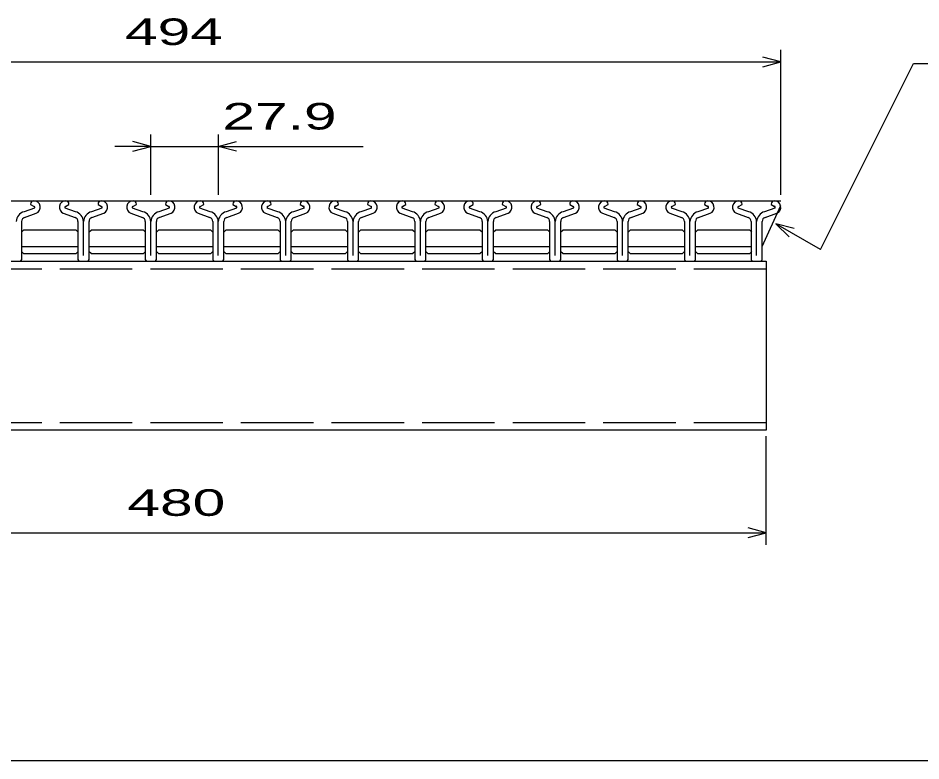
# Model space of a CAD drawing. Units: millimetres, scale not verified. Extents: x -910 to 868, y -641 to 524.
# Drawn here: x -526.8 to -153, y -575.8 to -268.1 of the extents above; entities that cross this region are included whole.
import ezdxf
from ezdxf.enums import TextEntityAlignment as Align

# ---------------------------------------------------------------- set-up
doc = ezdxf.new("R2010")
doc.units = ezdxf.units.MM
doc.header["$LTSCALE"] = 5
doc.linetypes.add('DASHED', pattern=[7.5, 6, -1.5])
for name, color, linetype, lineweight in [('CADPAC_LAYER_0000', 150, 'Continuous', 25), ('CADPAC_LAYER_0016', 3, 'Continuous', 25), ('CADPAC_LAYER_0022', 2, 'Continuous', 25)]:
    doc.layers.add(name, color=color, linetype=linetype, lineweight=lineweight)
doc.styles.add('ベクトル', font='')
doc.styles.get('ベクトル').set_extended_font_data('ベクトル')

msp = doc.modelspace()

# ---------------------------------------------------------------- linework, layer by layer
at = {"layer": 'CADPAC_LAYER_0000'}
msp.add_line((868, -575.75), (-862, -575.75), dxfattribs=at)
at = {"layer": 'CADPAC_LAYER_0016'}
for p, q in [((-705, -343.75), (-211, -343.75)), ((-520.002, -346.758), (-524.322, -348.278)), ((-521.601, -345.133), (-521.601, -345.363)), ((-521.601, -345.363), (-520.161, -346.063)), ((-502.999, -348.278), (-507.319, -346.758)), ((-507.16, -346.063), (-505.72, -345.363)), ((-505.72, -345.363), (-505.72, -345.133)), ((-492.102, -346.758), (-496.422, -348.278)), ((-493.701, -345.133), (-493.701, -345.363)), ((-493.701, -345.363), (-492.261, -346.063)), ((-475.099, -348.278), (-479.419, -346.758)), ((-479.26, -346.063), (-477.82, -345.363)), ((-477.82, -345.363), (-477.82, -345.133)), ((-464.202, -346.758), (-468.522, -348.278)), ((-465.801, -345.133), (-465.801, -345.363)), ((-465.801, -345.363), (-464.361, -346.063)), ((-447.199, -348.278), (-451.519, -346.758)), ((-451.36, -346.063), (-449.92, -345.363)), ((-449.92, -345.363), (-449.92, -345.133)), ((-436.302, -346.758), (-440.622, -348.278)), ((-437.901, -345.133), (-437.901, -345.363)), ((-437.901, -345.363), (-436.461, -346.063)), ((-419.299, -348.278), (-423.619, -346.758)), ((-423.46, -346.063), (-422.02, -345.363)), ((-422.02, -345.363), (-422.02, -345.133)), ((-408.402, -346.758), (-412.722, -348.278)), ((-410.001, -345.133), (-410.001, -345.363)), ((-410.001, -345.363), (-408.561, -346.063)), ((-391.399, -348.278), (-395.719, -346.758)), ((-395.56, -346.063), (-394.12, -345.363)), ((-394.12, -345.363), (-394.12, -345.133)), ((-380.502, -346.758), (-384.822, -348.278)), ((-382.101, -345.133), (-382.101, -345.363)), ((-382.101, -345.363), (-380.661, -346.063)), ((-363.499, -348.278), (-367.819, -346.758)), ((-367.66, -346.063), (-366.22, -345.363)), ((-366.22, -345.363), (-366.22, -345.133)), ((-352.602, -346.758), (-356.922, -348.278)), ((-354.201, -345.133), (-354.201, -345.363)), ((-354.201, -345.363), (-352.761, -346.063)), ((-335.599, -348.278), (-339.919, -346.758)), ((-339.76, -346.063), (-338.32, -345.363)), ((-338.32, -345.363), (-338.32, -345.133)), ((-324.702, -346.758), (-329.022, -348.278)), ((-326.301, -345.133), (-326.301, -345.363)), ((-326.301, -345.363), (-324.861, -346.063)), ((-307.699, -348.278), (-312.019, -346.758)), ((-311.86, -346.063), (-310.42, -345.363)), ((-310.42, -345.363), (-310.42, -345.133)), ((-296.802, -346.758), (-301.122, -348.278)), ((-298.401, -345.133), (-298.401, -345.363)), ((-298.401, -345.363), (-296.961, -346.063)), ((-279.799, -348.278), (-284.119, -346.758)), ((-283.96, -346.063), (-282.52, -345.363)), ((-282.52, -345.363), (-282.52, -345.133)), ((-268.902, -346.758), (-273.222, -348.278)), ((-270.501, -345.133), (-270.501, -345.363)), ((-270.501, -345.363), (-269.061, -346.063)), ((-251.899, -348.278), (-256.219, -346.758)), ((-256.06, -346.063), (-254.62, -345.363)), ((-254.62, -345.363), (-254.62, -345.133)), ((-241.002, -346.758), (-245.322, -348.278)), ((-242.601, -345.133), (-242.601, -345.363)), ((-242.601, -345.363), (-241.161, -346.063)), ((-224.299, -348.278), (-228.619, -346.758)), ((-228.46, -346.063), (-227.02, -345.363)), ((-227.02, -345.363), (-227.02, -345.133)), ((-218.7, -362.75), (-211, -345.75)), ((-213.402, -346.758), (-217.722, -348.278)), ((-215.001, -345.133), (-215.001, -345.363)), ((-215.001, -345.363), (-213.561, -346.063)), ((-524.112, -350.639), (-519.242, -348.929)), ((-508.079, -348.929), (-503.209, -350.639)), ((-496.212, -350.639), (-491.342, -348.929)), ((-480.179, -348.929), (-475.309, -350.639)), ((-468.312, -350.639), (-463.442, -348.929)), ((-452.279, -348.929), (-447.409, -350.639)), ((-440.412, -350.639), (-435.542, -348.929)), ((-424.379, -348.929), (-419.509, -350.639)), ((-412.512, -350.639), (-407.642, -348.929)), ((-396.479, -348.929), (-391.609, -350.639)), ((-384.612, -350.639), (-379.742, -348.929)), ((-368.579, -348.929), (-363.709, -350.639)), ((-356.712, -350.639), (-351.842, -348.929)), ((-340.679, -348.929), (-335.809, -350.639)), ((-328.812, -350.639), (-323.942, -348.929)), ((-312.779, -348.929), (-307.909, -350.639)), ((-300.912, -350.639), (-296.042, -348.929)), ((-284.879, -348.929), (-280.009, -350.639)), ((-273.012, -350.639), (-268.142, -348.929)), ((-256.979, -348.929), (-252.109, -350.639)), ((-245.112, -350.639), (-240.242, -348.929)), ((-229.379, -348.929), (-224.509, -350.639)), ((-217.512, -350.639), (-212.642, -348.929)), ((-525.31, -368.062), (-525.31, -352.342)), ((-502.01, -352.342), (-502.01, -368.062)), ((-499.7, -366.46), (-499.7, -352.39)), ((-497.41, -368.062), (-497.41, -352.342)), ((-474.11, -352.342), (-474.11, -368.062)), ((-471.8, -366.46), (-471.8, -352.39)), ((-469.51, -368.062), (-469.51, -352.342)), ((-446.21, -352.342), (-446.21, -368.062)), ((-443.9, -366.46), (-443.9, -352.39)), ((-441.61, -368.062), (-441.61, -352.342)), ((-418.31, -352.342), (-418.31, -368.062)), ((-416, -366.46), (-416, -352.39)), ((-413.71, -368.062), (-413.71, -352.342)), ((-390.41, -352.342), (-390.41, -368.062)), ((-388.1, -366.46), (-388.1, -352.39)), ((-385.81, -368.062), (-385.81, -352.342)), ((-362.51, -352.342), (-362.51, -368.062)), ((-360.2, -366.46), (-360.2, -352.39)), ((-357.91, -368.062), (-357.91, -352.342)), ((-334.61, -352.342), (-334.61, -368.062)), ((-332.3, -366.46), (-332.3, -352.39)), ((-330.01, -368.062), (-330.01, -352.342)), ((-306.71, -352.342), (-306.71, -368.062)), ((-304.4, -366.46), (-304.4, -352.39)), ((-302.11, -368.062), (-302.11, -352.342)), ((-278.81, -352.342), (-278.81, -368.062)), ((-276.5, -366.46), (-276.5, -352.39)), ((-274.21, -368.062), (-274.21, -352.342)), ((-250.91, -352.342), (-250.91, -368.062)), ((-248.6, -366.46), (-248.6, -352.39)), ((-246.31, -368.062), (-246.31, -352.342)), ((-223.31, -352.342), (-223.31, -368.062)), ((-221, -366.46), (-221, -352.39)), ((-218.71, -368.062), (-218.71, -352.342)), ((-525.35, -356.75), (-524.35, -355.75)), ((-524.35, -355.75), (-502.95, -355.75)), ((-502.95, -355.75), (-501.95, -356.75)), ((-497.45, -356.75), (-496.45, -355.75)), ((-496.45, -355.75), (-475.05, -355.75)), ((-475.05, -355.75), (-474.05, -356.75)), ((-469.55, -356.75), (-468.55, -355.75)), ((-468.55, -355.75), (-447.15, -355.75)), ((-447.15, -355.75), (-446.15, -356.75)), ((-441.65, -356.75), (-440.65, -355.75)), ((-440.65, -355.75), (-419.25, -355.75)), ((-419.25, -355.75), (-418.25, -356.75)), ((-413.75, -356.75), (-412.75, -355.75)), ((-412.75, -355.75), (-391.35, -355.75)), ((-391.35, -355.75), (-390.35, -356.75)), ((-385.85, -356.75), (-384.85, -355.75)), ((-384.85, -355.75), (-363.45, -355.75)), ((-363.45, -355.75), (-362.45, -356.75)), ((-357.95, -356.75), (-356.95, -355.75)), ((-356.95, -355.75), (-335.55, -355.75)), ((-335.55, -355.75), (-334.55, -356.75)), ((-330.05, -356.75), (-329.05, -355.75)), ((-329.05, -355.75), (-307.65, -355.75)), ((-307.65, -355.75), (-306.65, -356.75)), ((-302.15, -356.75), (-301.15, -355.75)), ((-301.15, -355.75), (-279.75, -355.75)), ((-279.75, -355.75), (-278.75, -356.75)), ((-274.25, -356.75), (-273.25, -355.75)), ((-273.25, -355.75), (-251.85, -355.75)), ((-251.85, -355.75), (-250.85, -356.75)), ((-246.35, -356.75), (-245.35, -355.75)), ((-245.35, -355.75), (-223.95, -355.75)), ((-223.95, -355.75), (-222.95, -356.75)), ((-524.35, -365.75), (-525.35, -364.75)), ((-525.3, -362.75), (-502, -362.75)), ((-502.95, -365.75), (-524.35, -365.75)), ((-501.95, -364.75), (-502.95, -365.75)), ((-496.45, -365.75), (-497.45, -364.75)), ((-497.4, -362.75), (-474.1, -362.75)), ((-475.05, -365.75), (-496.45, -365.75)), ((-474.05, -364.75), (-475.05, -365.75)), ((-468.55, -365.75), (-469.55, -364.75)), ((-469.5, -362.75), (-446.2, -362.75)), ((-447.15, -365.75), (-468.55, -365.75)), ((-446.15, -364.75), (-447.15, -365.75)), ((-440.65, -365.75), (-441.65, -364.75)), ((-441.6, -362.75), (-418.3, -362.75)), ((-419.25, -365.75), (-440.65, -365.75)), ((-418.25, -364.75), (-419.25, -365.75)), ((-412.75, -365.75), (-413.75, -364.75)), ((-413.7, -362.75), (-390.4, -362.75)), ((-391.35, -365.75), (-412.75, -365.75)), ((-390.35, -364.75), (-391.35, -365.75)), ((-384.85, -365.75), (-385.85, -364.75)), ((-385.8, -362.75), (-362.5, -362.75)), ((-363.45, -365.75), (-384.85, -365.75)), ((-362.45, -364.75), (-363.45, -365.75)), ((-356.95, -365.75), (-357.95, -364.75)), ((-357.9, -362.75), (-334.6, -362.75)), ((-335.55, -365.75), (-356.95, -365.75)), ((-334.55, -364.75), (-335.55, -365.75)), ((-329.05, -365.75), (-330.05, -364.75)), ((-330, -362.75), (-306.7, -362.75)), ((-307.65, -365.75), (-329.05, -365.75)), ((-306.65, -364.75), (-307.65, -365.75)), ((-301.15, -365.75), (-302.15, -364.75)), ((-302.1, -362.75), (-278.8, -362.75)), ((-279.75, -365.75), (-301.15, -365.75)), ((-278.75, -364.75), (-279.75, -365.75)), ((-273.25, -365.75), (-274.25, -364.75)), ((-274.2, -362.75), (-250.9, -362.75)), ((-251.85, -365.75), (-273.25, -365.75)), ((-250.85, -364.75), (-251.85, -365.75)), ((-245.35, -365.75), (-246.35, -364.75)), ((-246.3, -362.75), (-223.3, -362.75)), ((-223.95, -365.75), (-245.35, -365.75)), ((-222.95, -364.75), (-223.95, -365.75)), ((-697, -368.75), (-217, -368.75)), ((-529.21, -368.762), (-526.01, -368.762)), ((-501.31, -368.762), (-498.11, -368.762)), ((-473.41, -368.762), (-470.21, -368.762)), ((-445.51, -368.762), (-442.31, -368.762)), ((-417.61, -368.762), (-414.41, -368.762)), ((-389.71, -368.762), (-386.51, -368.762)), ((-361.81, -368.762), (-358.61, -368.762)), ((-333.91, -368.762), (-330.71, -368.762)), ((-306.01, -368.762), (-302.81, -368.762)), ((-278.11, -368.762), (-274.91, -368.762)), ((-250.21, -368.762), (-247.01, -368.762)), ((-222.61, -368.762), (-219.41, -368.762)), ((-217, -368.75), (-217, -438.75)), ((-217, -438.75), (-697, -438.75))]:
    msp.add_line(p, q, dxfattribs=at)
at = {"layer": 'CADPAC_LAYER_0016', "linetype": 'DASHED'}
for p, q in [((-697, -371.95), (-217, -371.95)), ((-697, -435.55), (-217, -435.55))]:
    msp.add_line(p, q, dxfattribs=at)
at = {"layer": 'CADPAC_LAYER_0016'}
for centre, radius, start, end in [((-520.152, -345.196), 1.45, 94.45, 177.5), ((-520.311, -346.45), 2.7, 293.32, 89.02002), ((-507.01, -346.45), 2.7, 90.98, 246.68), ((-507.169, -345.196), 1.45, 2.5, 85.55), ((-492.252, -345.196), 1.45, 94.45, 177.5), ((-492.411, -346.45), 2.7, 293.32, 89.02002), ((-479.11, -346.45), 2.7, 90.98, 246.68), ((-479.269, -345.196), 1.45, 2.5, 85.55), ((-464.352, -345.196), 1.45, 94.45, 177.5), ((-464.511, -346.45), 2.7, 293.32, 89.02002), ((-451.21, -346.45), 2.7, 90.98, 246.68), ((-451.369, -345.196), 1.45, 2.5, 85.55), ((-436.452, -345.196), 1.45, 94.45, 177.5), ((-436.611, -346.45), 2.7, 293.32, 89.02002), ((-423.31, -346.45), 2.7, 90.98, 246.68), ((-423.469, -345.196), 1.45, 2.5, 85.55), ((-408.552, -345.196), 1.45, 94.45, 177.5), ((-408.711, -346.45), 2.7, 293.32, 89.02002), ((-395.41, -346.45), 2.7, 90.98, 246.68), ((-395.569, -345.196), 1.45, 2.5, 85.55), ((-380.652, -345.196), 1.45, 94.45, 177.5), ((-380.811, -346.45), 2.7, 293.32, 89.02002), ((-367.51, -346.45), 2.7, 90.98, 246.68), ((-367.669, -345.196), 1.45, 2.5, 85.55), ((-352.752, -345.196), 1.45, 94.45, 177.5), ((-352.911, -346.45), 2.7, 293.32, 89.02002), ((-339.61, -346.45), 2.7, 90.98, 246.68), ((-339.769, -345.196), 1.45, 2.5, 85.55), ((-324.852, -345.196), 1.45, 94.45, 177.5), ((-325.011, -346.45), 2.7, 293.32, 89.02002), ((-311.71, -346.45), 2.7, 90.98, 246.68), ((-311.869, -345.196), 1.45, 2.5, 85.55), ((-296.952, -345.196), 1.45, 94.45, 177.5), ((-297.111, -346.45), 2.7, 293.32, 89.02002), ((-283.81, -346.45), 2.7, 90.98, 246.68), ((-283.969, -345.196), 1.45, 2.5, 85.55), ((-269.052, -345.196), 1.45, 94.45, 177.5), ((-269.211, -346.45), 2.7, 293.32, 89.02002), ((-255.91, -346.45), 2.7, 90.98, 246.68), ((-256.069, -345.196), 1.45, 2.5, 85.55), ((-241.152, -345.196), 1.45, 94.45, 177.5), ((-241.311, -346.45), 2.7, 293.32, 89.02002), ((-228.31, -346.45), 2.7, 90.98, 246.68), ((-228.469, -345.196), 1.45, 2.5, 85.55), ((-213.552, -345.196), 1.45, 94.45, 177.5), ((-213.711, -346.45), 2.7, 293.32, 89.02002), ((-520.326, -346.466), 0.44, 317.67, 68.08999), ((-506.995, -346.466), 0.44, 111.91, 222.33), ((-492.426, -346.466), 0.44, 317.67, 68.08999), ((-479.095, -346.466), 0.44, 111.91, 222.33), ((-464.526, -346.466), 0.44, 317.67, 68.08999), ((-451.195, -346.466), 0.44, 111.91, 222.33), ((-436.626, -346.466), 0.44, 317.67, 68.08999), ((-423.295, -346.466), 0.44, 111.91, 222.33), ((-408.726, -346.466), 0.44, 317.67, 68.08999), ((-395.395, -346.466), 0.44, 111.91, 222.33), ((-380.826, -346.466), 0.44, 317.67, 68.08999), ((-367.495, -346.466), 0.44, 111.91, 222.33), ((-352.926, -346.466), 0.44, 317.67, 68.08999), ((-339.595, -346.466), 0.44, 111.91, 222.33), ((-325.026, -346.466), 0.44, 317.67, 68.08999), ((-311.695, -346.466), 0.44, 111.91, 222.33), ((-297.126, -346.466), 0.44, 317.67, 68.08999), ((-283.795, -346.466), 0.44, 111.91, 222.33), ((-269.226, -346.466), 0.44, 317.67, 68.08999), ((-255.895, -346.466), 0.44, 111.91, 222.33), ((-241.326, -346.466), 0.44, 317.67, 68.08999), ((-228.295, -346.466), 0.44, 111.91, 222.33), ((-213.726, -346.466), 0.44, 317.67, 68.08999), ((-523.031, -352.693), 4.6, 106.3, 176.22), ((-523.512, -352.339), 1.8, 109.42, 180), ((-503.809, -352.339), 1.8, 0, 70.58), ((-504.29, -352.693), 4.6, 3.78, 73.7), ((-495.131, -352.693), 4.6, 106.3, 176.22), ((-495.612, -352.339), 1.8, 109.42, 180), ((-475.909, -352.339), 1.8, 0, 70.58), ((-476.39, -352.693), 4.6, 3.78, 73.7), ((-467.231, -352.693), 4.6, 106.3, 176.22), ((-467.712, -352.339), 1.8, 109.42, 180), ((-448.009, -352.339), 1.8, 0, 70.58), ((-448.49, -352.693), 4.6, 3.78, 73.7), ((-439.331, -352.693), 4.6, 106.3, 176.22), ((-439.812, -352.339), 1.8, 109.42, 180), ((-420.109, -352.339), 1.8, 0, 70.58), ((-420.59, -352.693), 4.6, 3.78, 73.7), ((-411.431, -352.693), 4.6, 106.3, 176.22), ((-411.912, -352.339), 1.8, 109.42, 180), ((-392.209, -352.339), 1.8, 0, 70.58), ((-392.69, -352.693), 4.6, 3.78, 73.7), ((-383.531, -352.693), 4.6, 106.3, 176.22), ((-384.012, -352.339), 1.8, 109.42, 180), ((-364.309, -352.339), 1.8, 0, 70.58), ((-364.79, -352.693), 4.6, 3.78, 73.7), ((-355.631, -352.693), 4.6, 106.3, 176.22), ((-356.112, -352.339), 1.8, 109.42, 180), ((-336.409, -352.339), 1.8, 0, 70.58), ((-336.89, -352.693), 4.6, 3.78, 73.7), ((-327.731, -352.693), 4.6, 106.3, 176.22), ((-328.212, -352.339), 1.8, 109.42, 180), ((-308.509, -352.339), 1.8, 0, 70.58), ((-308.99, -352.693), 4.6, 3.78, 73.7), ((-299.831, -352.693), 4.6, 106.3, 176.22), ((-300.312, -352.339), 1.8, 109.42, 180), ((-280.609, -352.339), 1.8, 0, 70.58), ((-281.09, -352.693), 4.6, 3.78, 73.7), ((-271.931, -352.693), 4.6, 106.3, 176.22), ((-272.412, -352.339), 1.8, 109.42, 180), ((-252.709, -352.339), 1.8, 0, 70.58), ((-253.19, -352.693), 4.6, 3.78, 73.7), ((-244.031, -352.693), 4.6, 106.3, 176.22), ((-244.512, -352.339), 1.8, 109.42, 180), ((-225.109, -352.339), 1.8, 0, 70.58), ((-225.59, -352.693), 4.6, 3.78, 73.7), ((-216.431, -352.693), 4.6, 106.3, 176.22), ((-216.912, -352.339), 1.8, 109.42, 180), ((-526.01, -368.062), 0.7, 270, 0), ((-501.31, -368.062), 0.7, 180, 270), ((-498.11, -368.062), 0.7, 270, 0), ((-473.41, -368.062), 0.7, 180, 270), ((-470.21, -368.062), 0.7, 270, 0), ((-445.51, -368.062), 0.7, 180, 270), ((-442.31, -368.062), 0.7, 270, 0), ((-417.61, -368.062), 0.7, 180, 270), ((-414.41, -368.062), 0.7, 270, 0), ((-389.71, -368.062), 0.7, 180, 270), ((-386.51, -368.062), 0.7, 270, 0), ((-361.81, -368.062), 0.7, 180, 270), ((-358.61, -368.062), 0.7, 270, 0), ((-333.91, -368.062), 0.7, 180, 270), ((-330.71, -368.062), 0.7, 270, 0), ((-306.01, -368.062), 0.7, 180, 270), ((-302.81, -368.062), 0.7, 270, 0), ((-278.11, -368.062), 0.7, 180, 270), ((-274.91, -368.062), 0.7, 270, 0), ((-250.21, -368.062), 0.7, 180, 270), ((-247.01, -368.062), 0.7, 270, 0), ((-222.61, -368.062), 0.7, 180, 270), ((-219.41, -368.062), 0.7, 270, 0)]:
    msp.add_arc(centre, radius, start, end, dxfattribs=at)
at = {"layer": 'CADPAC_LAYER_0022', "color": 4}
for p, q in [((-211, -341.25), (-211, -281.25)), ((-705, -286.25), (-211, -286.25)), ((-211, -286.25), (-218.5, -284.25)), ((-218.5, -288.25), (-211, -286.25)), ((-194.5, -363.95), (-156, -286.95)), ((-156, -286.95), (-61, -286.95)), ((-471.8, -341.25), (-471.8, -316.25)), ((-443.9, -316.25), (-443.9, -341.25)), ((-471.8, -321.25), (-486.8, -321.25)), ((-471.8, -321.25), (-479.3, -319.25)), ((-479.3, -323.25), (-471.8, -321.25)), ((-471.8, -321.25), (-443.9, -321.25)), ((-443.9, -321.25), (-436.4, -319.25)), ((-436.4, -323.25), (-443.9, -321.25)), ((-443.9, -321.25), (-383.9, -321.25)), ((-205.5, -355.25), (-213, -353.25)), ((-207.5, -358.75), (-213, -353.25)), ((-194.5, -363.95), (-213, -353.25)), ((-217, -486.25), (-217, -441.25)), ((-697, -481.25), (-217, -481.25)), ((-217, -481.25), (-224.5, -479.25)), ((-224.5, -483.25), (-217, -481.25))]:
    msp.add_line(p, q, dxfattribs=at)

# ---------------------------------------------------------------- texts
at = {"layer": 'CADPAC_LAYER_0022', "style": 'ベクトル', "width": 1.65}
for s, p in [(' 494 ', (-489.25, -273.75)), (' 27.9 ', (-448.9, -308.75)), (' 480 ', (-488.25, -468.75))]:
    msp.add_text(s, height=11, dxfattribs=at).set_placement(p, align=Align.MIDDLE_LEFT)

doc.saveas('drawing.dxf')
